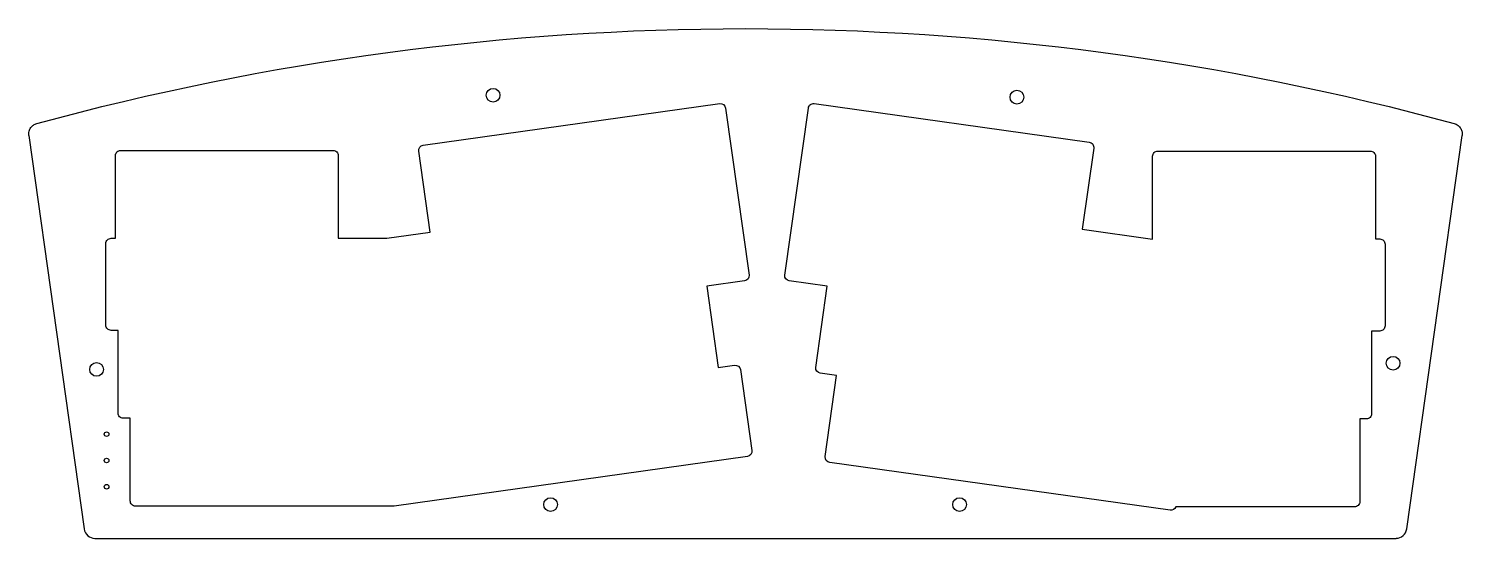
# Model space of a CAD drawing. Extents: x -297 to 16, y -2 to 109.
import ezdxf

# ---------------------------------------------------------------- set-up
doc = ezdxf.new("R2010")
doc.units = 0
doc.header["$MEASUREMENT"] = 0
doc.layers.get('0').update_dxf_attribs({"linetype": 'CONTINUOUS'})

msp = doc.modelspace()

# ---------------------------------------------------------------- linework, layer by layer
for p, q in [((-296.99, 85.66), (-284.89, -0.45)), ((4.31, -0.45), (16.41, 85.66)), ((-282.54, -2.5), (1.95, -2.5))]:
    msp.add_line(p, q)
for points in [[(-146.28, 34.88), (-142.69, 35.39, -0.414199), (-141.41, 34.42), (-138.92, 16.72, -0.414136), (-139.89, 15.43), (-217.14, 4.55, -0.034999), (-217.3, 4.54), (-273.69, 4.54, -0.414214), (-274.82, 5.68), (-274.82, 23.78), (-276.35, 23.78, -0.414214), (-277.49, 24.92), (-277.49, 43.02), (-279.02, 43.02, -0.414214), (-280.16, 44.16), (-280.16, 62.04, -0.414214), (-279.02, 63.17), (-278.06, 63.17), (-278.06, 81.27, -0.414214), (-276.92, 82.41), (-230.47, 82.41, -0.414214), (-229.33, 81.27), (-229.33, 63.17), (-218.74, 63.17), (-209.27, 64.5), (-211.76, 82.24, -0.414199), (-210.79, 83.53), (-145.93, 92.64, -0.414204), (-144.65, 91.68), (-139.51, 55.11, -0.414197), (-140.48, 53.83), (-148.78, 52.66)], [(-120.37, 33.13), (-123.94, 33.63, -0.414205), (-124.91, 34.92), (-122.42, 52.66), (-130.72, 53.83, -0.414161), (-131.69, 55.11), (-126.55, 91.68, -0.414224), (-125.27, 92.64), (-65.12, 84.19, -0.41423), (-64.15, 82.91), (-66.65, 65.17), (-51.27, 63.01), (-51.27, 81.12, -0.414214), (-50.13, 82.26), (-3.68, 82.26, -0.414214), (-2.55, 81.12), (-2.55, 63.02), (-1.59, 63.02, -0.414214), (-0.45, 61.88), (-0.45, 44.01, -0.414214), (-1.59, 42.87), (-3.4, 42.87), (-3.4, 24.77, -0.414214), (-4.54, 23.63), (-5.97, 23.63), (-5.97, 5.53, -0.414214), (-7.11, 4.39), (-46.22, 4.39, -0.355001), (-47.45, 3.65), (-121.88, 14.09, -0.414071), (-122.85, 15.38)]]:
    msp.add_lwpolyline(points, format="xyb", close=True)
for centre, radius in [((-195.49, 94.47), 1.5), ((-80.95, 94.05), 1.5), ((-282.19, 34.46), 1.5), ((1.3, 35.83), 1.5), ((-280, 20.29), 0.5), ((-280, 14.54), 0.5), ((-280, 8.79), 0.5), ((-182.91, 4.9), 1.5), ((-93.48, 4.9), 1.5)]:
    msp.add_circle(centre, radius)
for centre, radius, start, end in [((-282.54, -0.12), 2.38, 188, 270), ((1.95, -0.12), 2.37, 270, 352)]:
    msp.add_arc(centre, radius, start, end)
for points in [[(-295.27, 88.28), (-244.82, 102.05), (-192.59, 109.05), (-140.29, 109.05)], [(-140.29, 109.05), (-88, 109.05), (-35.76, 102.05), (14.68, 88.28)]]:
    msp.add_open_spline(points, degree=3)
for points in [[(-296.99, 85.66), (-297.04, 85.97), (-297.02, 86.28), (-296.87, 86.88), (-296.73, 87.16), (-296.39, 87.62), (-296.2, 87.8), (-295.76, 88.1), (-295.52, 88.21), (-295.27, 88.28)], [(14.68, 88.28), (14.98, 88.2), (15.26, 88.06), (15.75, 87.68), (15.96, 87.45), (16.24, 86.95), (16.34, 86.71), (16.44, 86.19), (16.44, 85.92), (16.41, 85.66)]]:
    msp.add_open_spline(points, degree=3, knots=[0, 0, 0, 0, 0.0927781, 0.0927781, 0.1855561, 0.1855561, 0.2647289, 0.2647289, 0.3439016, 0.3439016, 0.3439016, 0.3439016])

doc.saveas('drawing.dxf')
